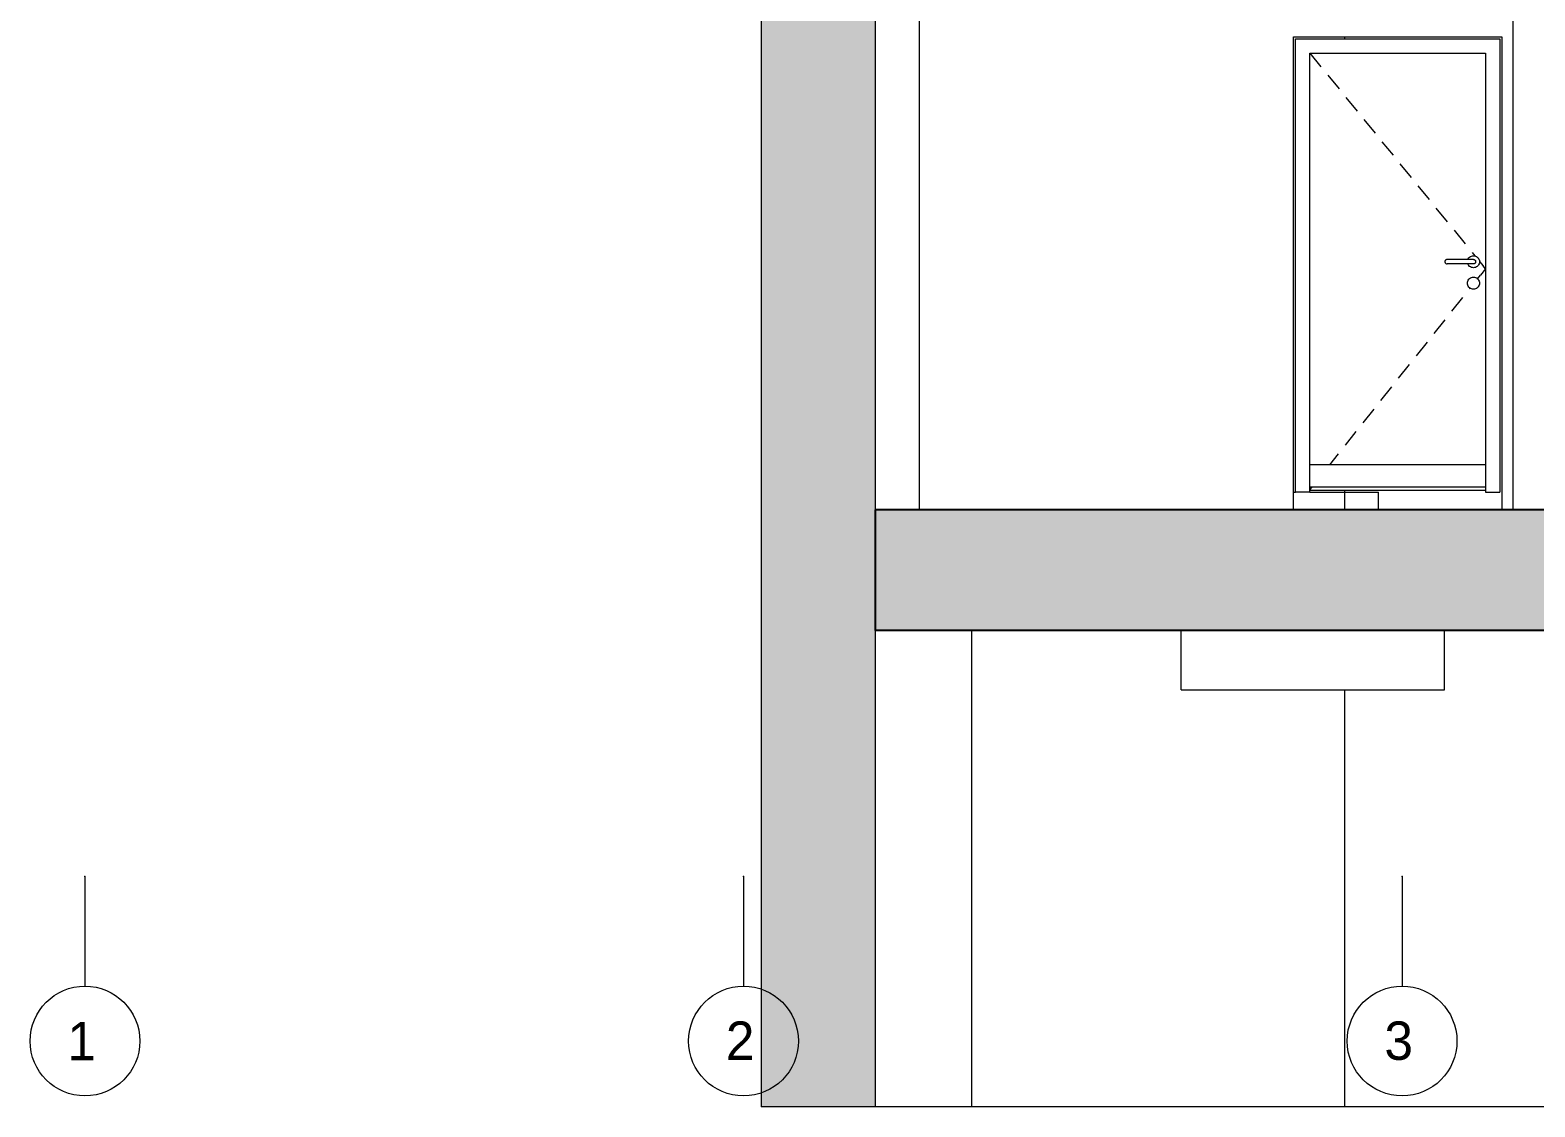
# Model space of a CAD drawing. Header units: metres. Extents: x -3.3 to 35.9, y -7 to 21.5.
# Drawn here: x -3.25 to 3.6, y -6.55 to -1.64 of the extents above; entities that cross this region are included whole.
import ezdxf

# ---------------------------------------------------------------- set-up
doc = ezdxf.new("R2010")
doc.units = ezdxf.units.M
doc.header["$MEASUREMENT"] = 0
doc.linetypes.add('Raster', pattern=[0.004, 0.002, -0.001, 0, -0.001])
for name, color, linetype in [('D_Schnitt D RB_1_000 Achsraster', 7, 'Continuous'), ('D_Schnitt D RB_1_111 Wand Aussen - Bohrpfahlwand 80', 7, 'Continuous'), ('D_Schnitt D RB_1_120 Wand Innen tragend', 7, 'Continuous'), ('D_Schnitt D RB_1_260 Fundament', 7, 'Continuous'), ('D_Schnitt D RB_1_270 Deckendurchbruchsymbol', 7, 'Continuous')]:
    doc.layers.add(name, color=color, linetype=linetype)
doc.styles.add('ERSTELLTER_STIL_1', font='')
doc.styles.get('ERSTELLTER_STIL_1').set_extended_font_data('Eurostile')

msp = doc.modelspace()

# ---------------------------------------------------------------- hatches: boundary and pattern name
at = {"layer": 'D_Schnitt D RB_1_111 Wand Aussen - Bohrpfahlwand 80', "linetype": 'Continuous', "lineweight": 0, "true_color": 0x000000}
msp.add_hatch(color=18, dxfattribs=at).paths.add_polyline_path([(0.08, -6.55), (0.6, -6.55), (0.6, -0.9), (0.08, -0.9)])
at = {"layer": 'D_Schnitt D RB_1_260 Fundament', "linetype": 'Continuous', "lineweight": 0, "true_color": 0x000000}
msp.add_hatch(color=18, dxfattribs=at).paths.add_polyline_path([(0.6, -4.38), (8.705, -4.38), (8.705, -3.83), (0.6, -3.83)])

# ---------------------------------------------------------------- linework, layer by layer
at = {"layer": 'D_Schnitt D RB_1_000 Achsraster', "color": 5, "linetype": 'Raster', "lineweight": 0, "ltscale": 1000}
for p, q in [((-3, -5.5), (-3, -6)), ((0, -5.5), (0, -6)), ((3, -5.5), (3, -6))]:
    msp.add_line(p, q, dxfattribs=at)
at = {"layer": 'D_Schnitt D RB_1_000 Achsraster', "color": 5, "linetype": 'Continuous', "lineweight": 0, "ltscale": 1000}
for centre in [(-3, -6.25), (0, -6.25), (3, -6.25)]:
    msp.add_circle(centre, 0.25, dxfattribs=at)
at = {"layer": 'D_Schnitt D RB_1_000 Achsraster', "color": 5, "linetype": 'Raster', "lineweight": 0, "ltscale": 1000}
for p in [(-3, -5.5), (-3, -5.5), (0, -5.5), (0, -5.5), (3, -5.5), (3, -5.5)]:
    msp.add_point(p, dxfattribs=at)
at = {"layer": 'D_Schnitt D RB_1_111 Wand Aussen - Bohrpfahlwand 80', "color": 7, "linetype": 'Continuous', "lineweight": 13, "ltscale": 1000}
for p in [(0.08, -0.9), (0.6, -6.55)]:
    msp.add_line(p, (0.08, -6.55), dxfattribs=at)
at = {"layer": 'D_Schnitt D RB_1_111 Wand Aussen - Bohrpfahlwand 80', "color": 7, "linetype": 'Continuous', "lineweight": 18, "ltscale": 1000}
for p, q in [((0.6, -0.9), (0.6, -3.83)), ((2.7398, -1.685), (2.7398, -1.675)), ((2.7398, -3.83), (2.7398, -3.74)), ((0.6, -4.38), (0.6, -6.55)), ((1.0398, -6.55), (1.0398, -4.38)), ((2.7398, -6.55), (2.7398, -4.65)), ((1.0398, -6.55), (0.6, -6.55)), ((2.7398, -6.55), (1.0398, -6.55)), ((4.0398, -6.55), (2.7398, -6.55))]:
    msp.add_line(p, q, dxfattribs=at)
at = {"layer": 'D_Schnitt D RB_1_120 Wand Innen tragend', "color": 7, "linetype": 'Continuous', "lineweight": 18, "ltscale": 1000}
for p, q in [((3.505, -0.51), (3.505, -3.83)), ((0.8, -0.7473), (0.8, -3.83)), ((2.505, -3.83), (2.505, -3.75)), ((3.455, -3.75), (3.455, -3.83))]:
    msp.add_line(p, q, dxfattribs=at)
at = {"layer": 'D_Schnitt D RB_1_120 Wand Innen tragend', "color": 7, "linetype": 'Continuous', "lineweight": 13, "ltscale": 1000}
for p, q in [((2.505, -3.75), (2.505, -1.675)), ((2.505, -1.675), (3.455, -1.675)), ((2.515, -3.75), (2.515, -1.685)), ((2.515, -1.685), (3.445, -1.685)), ((3.445, -1.685), (3.445, -3.75)), ((3.455, -1.675), (3.455, -3.75)), ((2.58, -1.75), (2.6305, -1.812)), ((2.58, -3.75), (2.58, -1.75)), ((2.58, -1.75), (3.38, -1.75)), ((3.38, -1.75), (3.38, -3.75)), ((2.6621, -1.8508), (2.7126, -1.9129)), ((2.7441, -1.9517), (2.7946, -2.0137)), ((2.8262, -2.0525), (2.8767, -2.1145)), ((2.9082, -2.1533), (2.9587, -2.2154)), ((2.9903, -2.2541), (3.0408, -2.3162)), ((3.0723, -2.355), (3.1228, -2.417)), ((3.1544, -2.4558), (3.2049, -2.5179)), ((3.2365, -2.5566), (3.287, -2.6187)), ((3.3156, -2.6742), (3.3202, -2.6729)), ((3.3185, -2.6575), (3.3315, -2.6734)), ((3.3202, -2.6729), (3.325, -2.6725)), ((3.325, -2.6725), (3.3298, -2.6729)), ((3.3298, -2.6729), (3.3344, -2.6742)), ((3.1952, -2.6983), (3.195, -2.7)), ((3.195, -2.7), (3.1952, -2.7017)), ((3.1956, -2.6966), (3.1952, -2.6983)), ((3.1952, -2.7017), (3.1956, -2.7034)), ((3.1963, -2.695), (3.1956, -2.6966)), ((3.1956, -2.7034), (3.1963, -2.705)), ((3.1973, -2.6936), (3.1963, -2.695)), ((3.1963, -2.705), (3.1973, -2.7064)), ((3.1986, -2.6923), (3.1973, -2.6936)), ((3.1973, -2.7064), (3.1986, -2.7077)), ((3.2, -2.6913), (3.1986, -2.6923)), ((3.1986, -2.7077), (3.2, -2.7087)), ((3.2016, -2.6906), (3.2, -2.6913)), ((3.2, -2.7087), (3.2016, -2.7094)), ((3.2033, -2.6902), (3.2016, -2.6906)), ((3.2016, -2.7094), (3.2033, -2.7098)), ((3.205, -2.69), (3.2033, -2.6902)), ((3.2033, -2.7098), (3.205, -2.71)), ((3.2059, -2.69), (3.205, -2.69)), ((3.2059, -2.71), (3.205, -2.71)), ((3.2083, -2.69), (3.2059, -2.69)), ((3.2083, -2.71), (3.2059, -2.71)), ((3.2123, -2.69), (3.2083, -2.69)), ((3.2123, -2.71), (3.2083, -2.71)), ((3.2175, -2.69), (3.2123, -2.69)), ((3.2175, -2.71), (3.2123, -2.71)), ((3.2235, -2.69), (3.2175, -2.69)), ((3.2235, -2.71), (3.2175, -2.71)), ((3.23, -2.69), (3.2235, -2.69)), ((3.23, -2.71), (3.2235, -2.71)), ((3.3, -2.69), (3.23, -2.69)), ((3.3, -2.71), (3.23, -2.71)), ((3.2994, -2.69), (3.3012, -2.6863)), ((3.3012, -2.7137), (3.2994, -2.71)), ((3.3065, -2.69), (3.3, -2.69)), ((3.3065, -2.71), (3.3, -2.71)), ((3.3012, -2.6863), (3.3039, -2.6823)), ((3.3039, -2.7177), (3.3012, -2.7137)), ((3.3039, -2.6823), (3.3073, -2.6789)), ((3.3073, -2.7211), (3.3039, -2.7177)), ((3.3125, -2.69), (3.3065, -2.69)), ((3.3125, -2.71), (3.3065, -2.71)), ((3.3073, -2.6789), (3.3113, -2.6762)), ((3.3113, -2.7238), (3.3073, -2.7211)), ((3.3113, -2.6762), (3.3156, -2.6742)), ((3.3156, -2.7258), (3.3113, -2.7238)), ((3.3177, -2.69), (3.3125, -2.69)), ((3.3177, -2.71), (3.3125, -2.71)), ((3.3202, -2.7271), (3.3156, -2.7258)), ((3.3217, -2.69), (3.3177, -2.69)), ((3.3217, -2.71), (3.3177, -2.71)), ((3.325, -2.7275), (3.3202, -2.7271)), ((3.3241, -2.69), (3.3217, -2.69)), ((3.3241, -2.71), (3.3217, -2.71)), ((3.325, -2.69), (3.3241, -2.69)), ((3.325, -2.71), (3.3241, -2.71)), ((3.325, -2.69), (3.3267, -2.6902)), ((3.3267, -2.7098), (3.325, -2.71)), ((3.3298, -2.7271), (3.325, -2.7275)), ((3.3267, -2.6902), (3.3284, -2.6906)), ((3.3284, -2.7094), (3.3267, -2.7098)), ((3.3284, -2.6906), (3.33, -2.6913)), ((3.33, -2.7087), (3.3284, -2.7094)), ((3.3344, -2.7258), (3.3298, -2.7271)), ((3.33, -2.6913), (3.3314, -2.6923)), ((3.3314, -2.7077), (3.33, -2.7087)), ((3.3314, -2.6923), (3.3327, -2.6936)), ((3.3327, -2.7064), (3.3314, -2.7077)), ((3.3327, -2.6936), (3.3337, -2.695)), ((3.3337, -2.705), (3.3327, -2.7064)), ((3.3337, -2.695), (3.3344, -2.6966)), ((3.3344, -2.7034), (3.3337, -2.705)), ((3.3344, -2.6742), (3.3388, -2.6762)), ((3.3344, -2.6966), (3.3348, -2.6983)), ((3.3348, -2.7017), (3.3344, -2.7034)), ((3.3388, -2.7238), (3.3344, -2.7258)), ((3.3348, -2.6983), (3.335, -2.7)), ((3.335, -2.7), (3.3348, -2.7017)), ((3.3388, -2.6762), (3.3427, -2.6789)), ((3.3427, -2.7211), (3.3388, -2.7238)), ((3.3427, -2.6789), (3.3461, -2.6823)), ((3.3461, -2.7177), (3.3427, -2.7211)), ((3.3461, -2.6823), (3.3488, -2.6863)), ((3.3488, -2.7137), (3.3461, -2.7177)), ((3.3488, -2.6863), (3.3508, -2.6906)), ((3.3508, -2.7094), (3.3488, -2.7137)), ((3.3508, -2.6906), (3.3521, -2.6952)), ((3.3521, -2.7048), (3.3508, -2.7094)), ((3.3521, -2.6952), (3.3525, -2.7)), ((3.3525, -2.7), (3.3521, -2.7048)), ((3.3524, -2.6991), (3.369, -2.7195)), ((3.38, -2.733), (3.3575, -2.7613)), ((3.38, -2.733), (3.369, -2.7195)), ((3.2975, -2.798), (3.2979, -2.7932)), ((3.2979, -2.8028), (3.2975, -2.798)), ((3.2979, -2.7932), (3.2992, -2.7886)), ((3.2992, -2.8074), (3.2979, -2.8028)), ((3.2992, -2.7886), (3.3012, -2.7842)), ((3.3012, -2.8118), (3.2992, -2.8074)), ((3.3012, -2.7842), (3.3039, -2.7803)), ((3.3039, -2.7803), (3.3073, -2.7769)), ((3.3073, -2.7769), (3.3113, -2.7742)), ((3.3113, -2.7742), (3.3156, -2.7722)), ((3.3156, -2.7722), (3.3202, -2.7709)), ((3.3202, -2.7709), (3.325, -2.7705)), ((3.325, -2.7705), (3.3298, -2.7709)), ((3.3298, -2.7709), (3.3344, -2.7722)), ((3.3344, -2.7722), (3.3388, -2.7742)), ((3.3388, -2.7742), (3.3427, -2.7769)), ((3.3427, -2.7769), (3.3461, -2.7803)), ((3.344, -2.7783), (3.3575, -2.7613)), ((3.3461, -2.7803), (3.3488, -2.7842)), ((3.3488, -2.7842), (3.3508, -2.7886)), ((3.3508, -2.8074), (3.3488, -2.8118)), ((3.3508, -2.7886), (3.3521, -2.7932)), ((3.3521, -2.8028), (3.3508, -2.8074)), ((3.3521, -2.7932), (3.3525, -2.798)), ((3.3525, -2.798), (3.3521, -2.8028)), ((3.2269, -2.9257), (3.2767, -2.8631)), ((3.3039, -2.8157), (3.3012, -2.8118)), ((3.3073, -2.8191), (3.3039, -2.8157)), ((3.3113, -2.8218), (3.3073, -2.8191)), ((3.3078, -2.8239), (3.3101, -2.821)), ((3.3156, -2.8238), (3.3113, -2.8218)), ((3.3202, -2.8251), (3.3156, -2.8238)), ((3.325, -2.8255), (3.3202, -2.8251)), ((3.3298, -2.8251), (3.325, -2.8255)), ((3.3344, -2.8238), (3.3298, -2.8251)), ((3.3388, -2.8218), (3.3344, -2.8238)), ((3.3427, -2.8191), (3.3388, -2.8218)), ((3.3461, -2.8157), (3.3427, -2.8191)), ((3.3488, -2.8118), (3.3461, -2.8157)), ((3.1461, -3.0275), (3.1958, -2.9648)), ((3.0652, -3.1293), (3.115, -3.0666)), ((2.9843, -3.2311), (3.0341, -3.1684)), ((2.9035, -3.3328), (2.9532, -3.2702)), ((2.8226, -3.4346), (2.8724, -3.372)), ((2.7417, -3.5364), (2.7915, -3.4738)), ((3.38, -3.626), (2.58, -3.626)), ((2.6706, -3.626), (2.7106, -3.5756)), ((2.58, -3.75), (2.515, -3.75)), ((2.58, -3.74), (2.5911, -3.726)), ((2.58, -3.726), (3.38, -3.726)), ((2.58, -3.74), (3.38, -3.74)), ((3.38, -3.75), (3.445, -3.75))]:
    msp.add_line(p, q, dxfattribs=at)
at = {"layer": 'D_Schnitt D RB_1_260 Fundament', "color": 7, "linetype": 'Continuous', "lineweight": 25, "ltscale": 1000}
for p, q in [((0.6, -3.83), (0.6, -4.38)), ((8.505, -3.83), (0.6, -3.83)), ((8.305, -4.38), (0.6, -4.38))]:
    msp.add_line(p, q, dxfattribs=at)
at = {"layer": 'D_Schnitt D RB_1_260 Fundament', "color": 7, "linetype": 'Continuous', "lineweight": 13, "ltscale": 1000}
for p, q in [((1.993, -4.65), (1.993, -4.38)), ((3.193, -4.65), (3.193, -4.38)), ((1.993, -4.65), (3.193, -4.65))]:
    msp.add_line(p, q, dxfattribs=at)
at = {"layer": 'D_Schnitt D RB_1_270 Deckendurchbruchsymbol', "color": 7, "linetype": 'Continuous', "lineweight": 13, "ltscale": 1000}
for p, q in [((2.505, -3.75), (2.515, -3.75)), ((2.58, -3.75), (2.893, -3.75)), ((2.893, -3.83), (2.893, -3.75))]:
    msp.add_line(p, q, dxfattribs=at)

# ---------------------------------------------------------------- texts
at = {"layer": 'D_Schnitt D RB_1_000 Achsraster', "color": 5, "linetype": 'Continuous', "lineweight": 0, "char_height": 0.175, "attachment_point": 1, "style": 'ERSTELLTER_STIL_1'}
for s, insert in [('\\A1;{\\pql;\\pt0;\\fEurostile|b0|i0|c0|p0;\\W1.000000;1}', (-3.0805, -6.1625)), ('\\A1;{\\pql;\\pt0;\\fEurostile|b0|i0|c0|p0;\\W1.000000;2}', (-0.0805, -6.1607)), ('\\A1;{\\pql;\\pt0;\\fEurostile|b0|i0|c0|p0;\\W1.000000;3}', (2.9195, -6.1607))]:
    msp.add_mtext(s, dxfattribs=dict(at, insert=insert))

doc.saveas('drawing.dxf')
